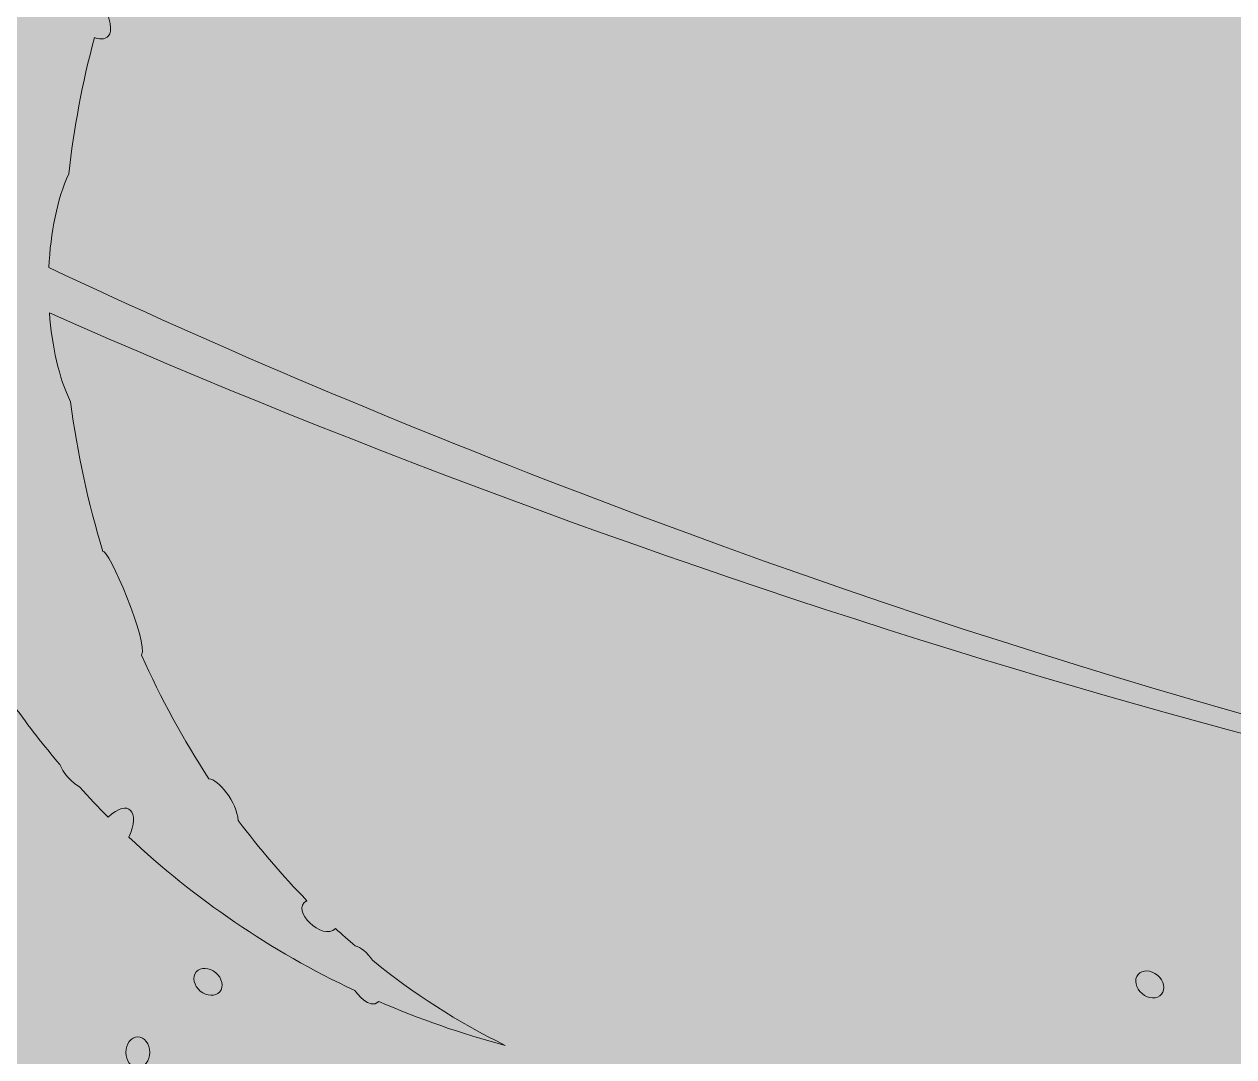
# Model space of a CAD drawing. Header units: millimetres. Extents: x 2.1 to 56, y 0.5 to 70.6.
# Drawn here: x 19.61 to 36.51, y 23.46 to 37.89 of the extents above; entities that cross this region are included whole.
import ezdxf

# ---------------------------------------------------------------- set-up
doc = ezdxf.new("R2010")
doc.units = ezdxf.units.MM

msp = doc.modelspace()

# ---------------------------------------------------------------- hatches: boundary and pattern name
at = {"true_color": 0x000000, "transparency": 33554687}
h = msp.add_hatch(color=18, dxfattribs=at)
edge = h.paths.add_edge_path(flags=0)
edge.add_spline(control_points=[(2.18, 58.849), (2.121, 62.163), (15.096, 70.58), (29.023, 70.516), (41.935, 70.457), (56.015, 62.173), (56, 58.849), (55.929, 43.515), (56.034, 43.399), (55.624, 27.611), (55.341, 16.727), (31.99, 0.499), (29.023, 0.889), (25.602, 1.338), (2.776, 14.306), (2.557, 29.116), (2.372, 41.574), (2.358, 48.941), (2.18, 58.849)], knot_values=[0, 0, 0, 0, 1, 1, 1, 2, 2, 2, 3, 3, 3, 4, 4, 4, 5, 5, 5, 6, 6, 6, 6], degree=3, periodic=1)
at = {"true_color": 0x0d0000, "transparency": 33554687}
h = msp.add_hatch(color=18, dxfattribs=at)
edge = h.paths.add_edge_path(flags=0)
edge.add_spline(control_points=[(17.389, 34.55), (14.831, 35.782), (12.519, 37.057), (10.631, 38.316), (5.843, 41.509), (5.877, 43.423), (5.959, 44.117), (6.046, 44.853), (6.499, 45.302), (6.985, 45.569), (7.396, 45.796), (7.824, 45.88), (7.967, 45.915), (8.05, 45.936), (8.567, 45.939), (9.101, 45.902), (9.425, 45.879), (9.755, 45.841), (9.998, 45.8), (9.998, 45.8), (9.949, 45.905), (9.949, 45.905), (9.892, 46.025), (9.886, 46.162), (9.931, 46.287), (9.931, 46.287), (10.09, 46.73), (10.09, 46.73), (10.135, 46.855), (10.228, 46.957), (10.348, 47.013), (10.348, 47.013), (10.426, 47.05), (10.426, 47.05), (10.417, 47.066), (10.409, 47.082), (10.401, 47.098), (10.401, 47.098), (9.442, 49.135), (9.442, 49.135), (9.324, 49.385), (9.431, 49.683), (9.681, 49.8), (9.681, 49.8), (11.037, 50.439), (11.037, 50.439), (11.287, 50.556), (11.585, 50.449), (11.702, 50.199), (11.702, 50.199), (12.661, 48.162), (12.661, 48.162), (12.669, 48.146), (12.676, 48.129), (12.682, 48.112), (12.682, 48.112), (12.76, 48.149), (12.76, 48.149), (12.88, 48.206), (13.018, 48.212), (13.142, 48.167), (13.142, 48.167), (13.586, 48.008), (13.586, 48.008), (13.711, 47.963), (13.813, 47.87), (13.869, 47.75), (13.869, 47.75), (15.005, 45.338), (15.005, 45.338), (15.061, 45.218), (15.068, 45.08), (15.023, 44.956), (15.023, 44.956), (14.863, 44.512), (14.863, 44.512), (14.818, 44.387), (14.726, 44.286), (14.606, 44.229), (14.606, 44.229), (14.529, 44.193), (14.529, 44.193), (14.533, 44.186), (14.537, 44.178), (14.541, 44.17), (14.541, 44.17), (15.5, 42.134), (15.5, 42.134), (15.617, 41.884), (15.51, 41.586), (15.26, 41.468), (15.26, 41.468), (13.905, 40.83), (13.905, 40.83), (13.655, 40.712), (13.357, 40.82), (13.239, 41.069), (13.239, 41.069), (12.28, 43.106), (12.28, 43.106), (12.277, 43.114), (12.273, 43.122), (12.27, 43.129), (12.27, 43.129), (12.194, 43.093), (12.194, 43.093), (12.074, 43.037), (11.936, 43.03), (11.811, 43.075), (11.811, 43.075), (11.368, 43.235), (11.368, 43.235), (11.243, 43.28), (11.141, 43.372), (11.085, 43.492), (11.085, 43.492), (10.439, 44.864), (10.439, 44.864), (10.369, 44.81), (10.285, 44.775), (10.193, 44.764), (9.667, 44.703), (9.114, 44.675), (8.648, 44.538), (8.312, 44.44), (8.024, 44.286), (7.894, 43.944), (7.796, 43.687), (7.896, 43.387), (8.095, 43.038), (8.364, 42.565), (8.828, 42.041), (9.456, 41.471), (11.115, 39.966), (13.877, 38.192), (17.378, 36.375), (17.812, 42.616), (23.01, 47.551), (29.349, 47.551), (35.673, 47.551), (40.86, 42.641), (41.317, 36.423), (41.611, 36.276), (41.907, 36.126), (42.204, 35.973), (42.481, 35.831), (46.493, 33.845), (49.395, 31.648), (50.697, 30.663), (51.773, 29.626), (52.248, 28.693), (52.609, 27.986), (52.644, 27.303), (52.295, 26.743), (51.982, 26.241), (51.31, 25.8), (50.1, 25.601), (49.205, 25.453), (47.984, 25.425), (46.367, 25.57), (43.985, 25.784), (41.079, 26.333), (37.927, 27.129), (35.748, 24.898), (32.709, 23.512), (29.349, 23.512), (23.056, 23.512), (17.888, 28.375), (17.389, 34.55)], knot_values=[0, 0, 0, 0, 1, 1, 1, 2, 2, 2, 3, 3, 3, 4, 4, 4, 5, 5, 5, 6, 6, 6, 7, 7, 7, 8, 8, 8, 9, 9, 9, 10, 10, 10, 11, 11, 11, 12, 12, 12, 13, 13, 13, 14, 14, 14, 15, 15, 15, 16, 16, 16, 17, 17, 17, 18, 18, 18, 19, 19, 19, 20, 20, 20, 21, 21, 21, 22, 22, 22, 23, 23, 23, 24, 24, 24, 25, 25, 25, 26, 26, 26, 27, 27, 27, 28, 28, 28, 29, 29, 29, 30, 30, 30, 31, 31, 31, 32, 32, 32, 33, 33, 33, 34, 34, 34, 35, 35, 35, 36, 36, 36, 37, 37, 37, 38, 38, 38, 39, 39, 39, 40, 40, 40, 41, 41, 41, 42, 42, 42, 43, 43, 43, 44, 44, 44, 45, 45, 45, 46, 46, 46, 47, 47, 47, 48, 48, 48, 49, 49, 49, 50, 50, 50, 51, 51, 51, 52, 52, 52, 53, 53, 53, 54, 54, 54, 55, 55, 55, 56, 56, 56, 56], degree=3, periodic=1)
edge = h.paths.add_edge_path(flags=0)
edge.add_spline(control_points=[(41.347, 35.285), (41.293, 32.609), (40.364, 30.146), (38.835, 28.172), (42.856, 27.132), (46.266, 26.584), (48.594, 26.61), (49.441, 26.619), (50.136, 26.703), (50.651, 26.878), (51.032, 27.007), (51.306, 27.166), (51.403, 27.423), (51.494, 27.663), (51.411, 27.942), (51.239, 28.264), (51.003, 28.704), (50.592, 29.19), (50.033, 29.718), (48.317, 31.34), (45.263, 33.294), (41.347, 35.285)], knot_values=[0, 0, 0, 0, 1, 1, 1, 2, 2, 2, 3, 3, 3, 4, 4, 4, 5, 5, 5, 6, 6, 6, 7, 7, 7, 7], degree=3, periodic=1)
at = {"true_color": 0xffffff, "transparency": 33554687}
h = msp.add_hatch(color=7, dxfattribs=at)
edge = h.paths.add_edge_path(flags=0)
edge.add_spline(control_points=[(20.26, 32.609), (20.354, 31.894), (20.506, 31.195), (20.712, 30.521), (20.779, 30.583), (21.359, 29.234), (21.252, 29.073), (21.522, 28.467), (21.837, 27.889), (22.194, 27.345), (22.32, 27.341), (22.584, 27.017), (22.602, 26.763), (22.899, 26.366), (23.22, 25.991), (23.562, 25.641), (23.313, 25.515), (23.786, 25.065), (23.961, 25.253), (24.052, 25.17), (24.143, 25.088), (24.236, 25.009), (24.313, 24.992), (24.402, 24.918), (24.477, 24.808), (25.051, 24.344), (25.672, 23.944), (26.333, 23.619), (25.72, 23.782), (25.13, 23.988), (24.566, 24.233), (24.435, 24.106), (24.249, 24.36), (24.231, 24.385), (23.052, 24.939), (21.992, 25.668), (21.074, 26.528), (21.24, 26.891), (21.069, 27.072), (20.786, 26.808), (20.648, 26.946), (20.515, 27.086), (20.385, 27.23), (20.194, 27.344), (20.124, 27.51), (20.111, 27.542), (19.887, 27.806), (19.674, 28.08), (19.474, 28.361), (19.197, 28.464), (19.135, 28.825), (19.126, 28.877), (18.604, 29.696), (18.18, 30.576), (17.865, 31.497), (17.796, 31.699), (17.847, 31.519), (17.705, 32), (17.321, 33.312), (17.155, 34.698), (17.24, 36.105), (17.161, 36.23), (17.212, 36.353), (17.262, 36.411), (17.472, 38.857), (18.436, 40.69), (18.614, 41.029), (18.53, 41.325), (18.726, 41.81), (19.171, 41.98), (20.679, 44.303), (22.932, 46.026), (25.513, 46.91), (25.571, 46.988), (25.95, 47.503), (26.602, 47.227), (27.077, 47.343), (27.561, 47.431), (28.051, 47.489), (28.438, 47.105), (28.717, 47.353), (28.599, 47.542), (29.942, 47.642), (31.324, 47.523), (32.697, 47.159), (31.704, 47.221), (30.706, 47.129), (29.73, 46.898), (28.996, 46.725), (28.275, 46.473), (27.578, 46.15), (27.345, 45.714), (27.048, 45.532), (26.585, 45.631), (26.494, 45.578), (26.403, 45.523), (26.312, 45.468), (26.094, 45.112), (25.724, 45.049), (25.665, 45.039), (25.598, 44.991), (25.53, 44.942), (25.463, 44.893), (25.604, 44.538), (25.12, 44.15), (24.799, 44.368), (24.214, 43.873), (23.667, 43.32), (23.169, 42.716), (23.136, 42.811), (23.051, 42.716), (22.986, 42.632), (22.908, 42.531), (22.967, 42.137), (22.697, 42.109), (22.502, 41.841), (22.315, 41.565), (22.139, 41.281), (22.409, 40.999), (22.244, 40.331), (21.561, 40.249), (21.228, 39.588), (20.947, 38.889), (20.724, 38.158), (20.99, 37.573), (20.624, 37.684), (20.593, 37.698), (20.424, 37.063), (20.306, 36.427), (20.234, 35.795), (19.849, 34.952), (19.853, 33.449), (20.26, 32.609)], knot_values=[0, 0, 0, 0, 1, 1, 1, 2, 2, 2, 3, 3, 3, 4, 4, 4, 5, 5, 5, 6, 6, 6, 7, 7, 7, 8, 8, 8, 9, 9, 9, 10, 10, 10, 11, 11, 11, 12, 12, 12, 13, 13, 13, 14, 14, 14, 15, 15, 15, 16, 16, 16, 17, 17, 17, 18, 18, 18, 19, 19, 19, 20, 20, 20, 21, 21, 21, 22, 22, 22, 23, 23, 23, 24, 24, 24, 25, 25, 25, 26, 26, 26, 27, 27, 27, 28, 28, 28, 29, 29, 29, 30, 30, 30, 31, 31, 31, 32, 32, 32, 33, 33, 33, 34, 34, 34, 35, 35, 35, 36, 36, 36, 37, 37, 37, 38, 38, 38, 39, 39, 39, 40, 40, 40, 41, 41, 41, 42, 42, 42, 43, 43, 43, 44, 44, 44, 44], degree=3, periodic=1)
h = msp.add_hatch(color=7, dxfattribs=at)
edge = h.paths.add_edge_path(flags=0)
edge.add_spline(control_points=[(32.941, 39.557), (35.075, 38.707), (38.303, 37.348), (41.716, 35.594), (42.107, 35.392), (50.045, 31.47), (51.544, 28.531), (52.315, 27.018), (51.361, 25.666), (46.152, 26.133), (36.787, 26.972), (19.274, 33.045), (10.65, 38.797), (6.186, 41.773), (6.12, 43.476), (6.196, 44.123), (6.325, 45.217), (7.577, 45.433), (7.828, 45.495), (7.971, 45.53), (9.614, 45.443), (9.876, 45.326), (8.768, 45.198), (7.547, 45.186), (7.168, 44.186), (6.22, 41.69), (15.407, 35.882), (27.672, 31.225), (39.937, 26.568), (50.663, 24.813), (51.611, 27.31), (52.512, 29.68), (44.274, 35.036), (32.941, 39.557)], knot_values=[0, 0, 0, 0, 1, 1, 1, 2, 2, 2, 3, 3, 3, 4, 4, 4, 5, 5, 5, 6, 6, 6, 7, 7, 7, 8, 8, 8, 9, 9, 9, 10, 10, 10, 11, 11, 11, 11], degree=3, periodic=1)
h = msp.add_hatch(color=7, dxfattribs=at)
edge = h.paths.add_edge_path(flags=0)
edge.add_spline(control_points=[(30.218, 36.894), (30.278, 36.965), (30.4, 36.96), (30.49, 36.884), (30.581, 36.808), (30.606, 36.689), (30.547, 36.618), (30.487, 36.547), (30.365, 36.552), (30.275, 36.628), (30.184, 36.704), (30.159, 36.824), (30.218, 36.894)], knot_values=[0, 0, 0, 0, 1, 1, 1, 2, 2, 2, 3, 3, 3, 4, 4, 4, 4], degree=3, periodic=1)
for points in [[(26.757, 36.267), (26.573, 36.312), (26.779, 36.317), (26.776, 36.319), (26.65, 36.686), (26.905, 36.394), (26.905, 36.39), (27.013, 36.566), (26.96, 36.384), (26.963, 36.388), (27.447, 36.606), (27.017, 36.295), (27.012, 36.294), (27.196, 36.249), (26.989, 36.243), (26.993, 36.242), (27.119, 35.875), (26.864, 36.167), (26.864, 36.171), (26.756, 35.995), (26.809, 36.176), (26.806, 36.173), (26.322, 35.955), (26.752, 36.266)], [(33.318, 28.358), (33.114, 28.932), (33.5, 28.369), (33.497, 28.382), (34.288, 29.265), (33.936, 28.133), (33.924, 28.129), (34.605, 28.088), (34.008, 27.968), (34.023, 27.966), (35.491, 26.945), (33.861, 27.679), (33.851, 27.692), (34.055, 27.118), (33.67, 27.68), (33.673, 27.668), (32.882, 26.784), (33.233, 27.917), (33.245, 27.921), (32.565, 27.962), (33.162, 28.082), (33.146, 28.084), (31.679, 29.105), (33.308, 28.371)]]:
    msp.add_hatch(color=7, dxfattribs=at).paths.add_polyline_path(points, flags=0)
h = msp.add_hatch(color=7, dxfattribs=at)
edge = h.paths.add_edge_path(flags=0)
edge.add_spline(control_points=[(19.911, 36.576), (19.966, 36.642), (20.062, 36.651), (20.125, 36.598), (20.189, 36.545), (20.196, 36.448), (20.141, 36.383), (20.086, 36.318), (19.99, 36.308), (19.926, 36.362), (19.863, 36.415), (19.856, 36.511), (19.911, 36.576)], knot_values=[0, 0, 0, 0, 1, 1, 1, 2, 2, 2, 3, 3, 3, 4, 4, 4, 4], degree=3, periodic=1)
h = msp.add_hatch(color=7, dxfattribs=at)
edge = h.paths.add_edge_path(flags=0)
edge.add_spline(control_points=[(21.731, 36.352), (21.786, 36.417), (21.882, 36.427), (21.945, 36.374), (22.008, 36.32), (22.015, 36.224), (21.96, 36.159), (21.906, 36.094), (21.81, 36.084), (21.746, 36.137), (21.683, 36.191), (21.676, 36.287), (21.731, 36.352)], knot_values=[0, 0, 0, 0, 1, 1, 1, 2, 2, 2, 3, 3, 3, 4, 4, 4, 4], degree=3, periodic=1)
h = msp.add_hatch(color=7, dxfattribs=at)
edge = h.paths.add_edge_path(flags=0)
edge.add_spline(control_points=[(33.928, 36.305), (33.988, 36.376), (34.109, 36.371), (34.2, 36.295), (34.291, 36.219), (34.316, 36.1), (34.256, 36.029), (34.197, 35.958), (34.075, 35.963), (33.985, 36.039), (33.894, 36.115), (33.869, 36.235), (33.928, 36.305)], knot_values=[0, 0, 0, 0, 1, 1, 1, 2, 2, 2, 3, 3, 3, 4, 4, 4, 4], degree=3, periodic=1)
h = msp.add_hatch(color=7, dxfattribs=at)
edge = h.paths.add_edge_path(flags=0)
edge.add_spline(control_points=[(21.41, 36.037), (21.503, 36.037), (21.578, 35.94), (21.578, 35.822), (21.578, 35.704), (21.503, 35.608), (21.41, 35.608), (21.318, 35.608), (21.243, 35.704), (21.243, 35.822), (21.243, 35.94), (21.318, 36.037), (21.41, 36.037)], knot_values=[0, 0, 0, 0, 1, 1, 1, 2, 2, 2, 3, 3, 3, 4, 4, 4, 4], degree=3, periodic=1)
h = msp.add_hatch(color=7, dxfattribs=at)
edge = h.paths.add_edge_path(flags=0)
edge.add_spline(control_points=[(26.941, 35.5), (27.033, 35.5), (27.108, 35.404), (27.108, 35.286), (27.108, 35.167), (27.033, 35.071), (26.941, 35.071), (26.848, 35.071), (26.773, 35.167), (26.773, 35.286), (26.773, 35.404), (26.848, 35.5), (26.941, 35.5)], knot_values=[0, 0, 0, 0, 1, 1, 1, 2, 2, 2, 3, 3, 3, 4, 4, 4, 4], degree=3, periodic=1)
h = msp.add_hatch(color=7, dxfattribs=at)
edge = h.paths.add_edge_path(flags=0)
edge.add_spline(control_points=[(22.298, 35.259), (22.353, 35.324), (22.449, 35.334), (22.512, 35.28), (22.576, 35.227), (22.583, 35.131), (22.528, 35.065), (22.473, 35), (22.377, 34.991), (22.314, 35.044), (22.25, 35.097), (22.243, 35.193), (22.298, 35.259)], knot_values=[0, 0, 0, 0, 1, 1, 1, 2, 2, 2, 3, 3, 3, 4, 4, 4, 4], degree=3, periodic=1)
h = msp.add_hatch(color=7, dxfattribs=at)
edge = h.paths.add_edge_path(flags=0)
edge.add_spline(control_points=[(23.64, 35.209), (23.778, 35.209), (23.891, 35.047), (23.891, 34.846), (23.891, 34.646), (23.778, 34.483), (23.64, 34.483), (23.501, 34.483), (23.389, 34.646), (23.389, 34.846), (23.389, 35.047), (23.501, 35.209), (23.64, 35.209)], knot_values=[0, 0, 0, 0, 1, 1, 1, 2, 2, 2, 3, 3, 3, 4, 4, 4, 4], degree=3, periodic=1)
h = msp.add_hatch(color=7, dxfattribs=at)
edge = h.paths.add_edge_path(flags=0)
edge.add_spline(control_points=[(25.171, 35.179), (25.226, 35.244), (25.322, 35.254), (25.386, 35.2), (25.449, 35.147), (25.456, 35.051), (25.401, 34.986), (25.346, 34.92), (25.25, 34.911), (25.187, 34.964), (25.123, 35.017), (25.117, 35.114), (25.171, 35.179)], knot_values=[0, 0, 0, 0, 1, 1, 1, 2, 2, 2, 3, 3, 3, 4, 4, 4, 4], degree=3, periodic=1)
h = msp.add_hatch(color=7, dxfattribs=at)
edge = h.paths.add_edge_path(flags=0)
edge.add_spline(control_points=[(22.951, 35.032), (23.011, 35.103), (23.133, 35.099), (23.223, 35.022), (23.314, 34.946), (23.339, 34.827), (23.28, 34.756), (23.22, 34.686), (23.098, 34.69), (23.008, 34.766), (22.917, 34.843), (22.892, 34.962), (22.951, 35.032)], knot_values=[0, 0, 0, 0, 1, 1, 1, 2, 2, 2, 3, 3, 3, 4, 4, 4, 4], degree=3, periodic=1)
h = msp.add_hatch(color=7, dxfattribs=at)
edge = h.paths.add_edge_path(flags=0)
edge.add_spline(control_points=[(32.471, 34.964), (32.564, 34.964), (32.639, 34.868), (32.639, 34.749), (32.639, 34.631), (32.564, 34.535), (32.471, 34.535), (32.379, 34.535), (32.304, 34.631), (32.304, 34.749), (32.304, 34.868), (32.379, 34.964), (32.471, 34.964)], knot_values=[0, 0, 0, 0, 1, 1, 1, 2, 2, 2, 3, 3, 3, 4, 4, 4, 4], degree=3, periodic=1)
h = msp.add_hatch(color=7, dxfattribs=at)
edge = h.paths.add_edge_path(flags=0)
edge.add_spline(control_points=[(20.091, 34.573), (20.183, 34.573), (20.258, 34.477), (20.258, 34.358), (20.258, 34.24), (20.183, 34.144), (20.091, 34.144), (19.999, 34.144), (19.924, 34.24), (19.924, 34.358), (19.924, 34.477), (19.999, 34.573), (20.091, 34.573)], knot_values=[0, 0, 0, 0, 1, 1, 1, 2, 2, 2, 3, 3, 3, 4, 4, 4, 4], degree=3, periodic=1)
h = msp.add_hatch(color=7, dxfattribs=at)
edge = h.paths.add_edge_path(flags=0)
edge.add_spline(control_points=[(31.935, 34.302), (32.074, 34.302), (32.186, 34.139), (32.186, 33.939), (32.186, 33.739), (32.074, 33.576), (31.935, 33.576), (31.797, 33.576), (31.685, 33.739), (31.685, 33.939), (31.685, 34.139), (31.797, 34.302), (31.935, 34.302)], knot_values=[0, 0, 0, 0, 1, 1, 1, 2, 2, 2, 3, 3, 3, 4, 4, 4, 4], degree=3, periodic=1)
h = msp.add_hatch(color=7, dxfattribs=at)
edge = h.paths.add_edge_path(flags=0)
edge.add_spline(control_points=[(25.622, 34.037), (25.714, 34.037), (25.789, 33.94), (25.789, 33.822), (25.789, 33.704), (25.714, 33.608), (25.622, 33.608), (25.529, 33.608), (25.454, 33.704), (25.454, 33.822), (25.454, 33.94), (25.529, 34.037), (25.622, 34.037)], knot_values=[0, 0, 0, 0, 1, 1, 1, 2, 2, 2, 3, 3, 3, 4, 4, 4, 4], degree=3, periodic=1)
h = msp.add_hatch(color=7, dxfattribs=at)
edge = h.paths.add_edge_path(flags=0)
edge.add_spline(control_points=[(31.152, 33.5), (31.244, 33.5), (31.319, 33.404), (31.319, 33.286), (31.319, 33.167), (31.244, 33.071), (31.152, 33.071), (31.06, 33.071), (30.985, 33.167), (30.985, 33.286), (30.985, 33.404), (31.06, 33.5), (31.152, 33.5)], knot_values=[0, 0, 0, 0, 1, 1, 1, 2, 2, 2, 3, 3, 3, 4, 4, 4, 4], degree=3, periodic=1)
h = msp.add_hatch(color=7, dxfattribs=at)
edge = h.paths.add_edge_path(flags=0)
edge.add_spline(control_points=[(26.248, 33.008), (26.307, 33.078), (26.429, 33.074), (26.519, 32.997), (26.61, 32.921), (26.635, 32.802), (26.576, 32.731), (26.516, 32.661), (26.395, 32.665), (26.304, 32.741), (26.213, 32.818), (26.188, 32.937), (26.248, 33.008)], knot_values=[0, 0, 0, 0, 1, 1, 1, 2, 2, 2, 3, 3, 3, 4, 4, 4, 4], degree=3, periodic=1)
h = msp.add_hatch(color=7, dxfattribs=at)
edge = h.paths.add_edge_path(flags=0)
edge.add_spline(control_points=[(21.661, 32.733), (21.799, 32.733), (21.912, 32.571), (21.912, 32.371), (21.912, 32.17), (21.799, 32.008), (21.661, 32.008), (21.522, 32.008), (21.41, 32.17), (21.41, 32.371), (21.41, 32.571), (21.522, 32.733), (21.661, 32.733)], knot_values=[0, 0, 0, 0, 1, 1, 1, 2, 2, 2, 3, 3, 3, 4, 4, 4, 4], degree=3, periodic=1)
h = msp.add_hatch(color=7, dxfattribs=at)
edge = h.paths.add_edge_path(flags=0)
edge.add_spline(control_points=[(26.209, 30.21), (26.209, 30.21), (26.22, 30.257), (26.22, 30.257), (26.22, 30.257), (26.23, 30.269), (26.23, 30.269), (26.23, 30.269), (25.704, 29.962), (25.704, 29.962), (25.704, 29.962), (26.186, 30.445), (26.186, 30.445), (26.186, 30.445), (26.174, 30.44), (26.174, 30.44), (26.174, 30.44), (25.159, 31.053), (25.159, 31.053), (25.159, 31.053), (26.337, 30.918), (26.337, 30.918), (26.337, 30.918), (26.343, 30.907), (26.343, 30.907), (26.343, 30.907), (26.257, 31.583), (26.257, 31.583), (26.257, 31.583), (26.486, 31.019), (26.486, 31.019), (26.486, 31.019), (26.485, 31.034), (26.485, 31.034), (26.485, 31.034), (27.216, 32.666), (27.216, 32.666), (27.216, 32.666), (26.797, 30.928), (26.797, 30.928), (26.797, 30.928), (26.787, 30.916), (26.787, 30.916), (26.787, 30.916), (27.313, 31.223), (27.313, 31.223), (27.313, 31.223), (26.831, 30.74), (26.831, 30.74), (26.831, 30.74), (26.843, 30.746), (26.843, 30.746), (26.843, 30.746), (27.858, 30.132), (27.858, 30.132), (27.858, 30.132), (26.68, 30.267), (26.68, 30.267), (26.68, 30.267), (26.674, 30.279), (26.674, 30.279), (26.674, 30.279), (26.76, 29.602), (26.76, 29.602), (26.76, 29.602), (26.531, 30.166), (26.531, 30.166), (26.531, 30.166), (26.532, 30.151), (26.532, 30.151), (26.532, 30.151), (25.801, 28.519), (25.801, 28.519), (25.801, 28.519), (26.112, 29.809), (26.112, 29.809), (26.061, 29.846), (26.027, 29.916), (26.027, 29.996), (26.027, 30.115), (26.102, 30.211), (26.194, 30.211), (26.199, 30.211), (26.204, 30.21), (26.209, 30.21)], knot_values=[0, 0, 0, 0, 1, 1, 1, 2, 2, 2, 3, 3, 3, 4, 4, 4, 5, 5, 5, 6, 6, 6, 7, 7, 7, 8, 8, 8, 9, 9, 9, 10, 10, 10, 11, 11, 11, 12, 12, 12, 13, 13, 13, 14, 14, 14, 15, 15, 15, 16, 16, 16, 17, 17, 17, 18, 18, 18, 19, 19, 19, 20, 20, 20, 21, 21, 21, 22, 22, 22, 23, 23, 23, 24, 24, 24, 25, 25, 25, 26, 26, 26, 27, 27, 27, 28, 28, 28, 28], degree=3, periodic=1)
h = msp.add_hatch(color=7, dxfattribs=at)
edge = h.paths.add_edge_path(flags=0)
edge.add_spline(control_points=[(29.957, 32.418), (30.017, 32.489), (30.139, 32.485), (30.229, 32.408), (30.32, 32.332), (30.345, 32.213), (30.286, 32.142), (30.226, 32.072), (30.104, 32.076), (30.014, 32.152), (29.923, 32.229), (29.898, 32.348), (29.957, 32.418)], knot_values=[0, 0, 0, 0, 1, 1, 1, 2, 2, 2, 3, 3, 3, 4, 4, 4, 4], degree=3, periodic=1)
h = msp.add_hatch(color=7, dxfattribs=at)
edge = h.paths.add_edge_path(flags=0)
edge.add_spline(control_points=[(21.983, 32.211), (22.075, 32.211), (22.15, 32.115), (22.15, 31.996), (22.15, 31.878), (22.075, 31.782), (21.983, 31.782), (21.89, 31.782), (21.815, 31.878), (21.815, 31.996), (21.815, 32.115), (21.89, 32.211), (21.983, 32.211)], knot_values=[0, 0, 0, 0, 1, 1, 1, 2, 2, 2, 3, 3, 3, 4, 4, 4, 4], degree=3, periodic=1)
h = msp.add_hatch(color=7, dxfattribs=at)
edge = h.paths.add_edge_path(flags=0)
edge.add_spline(control_points=[(29.957, 31.826), (30.095, 31.826), (30.208, 31.664), (30.208, 31.463), (30.208, 31.263), (30.095, 31.101), (29.957, 31.101), (29.818, 31.101), (29.706, 31.263), (29.706, 31.463), (29.706, 31.664), (29.818, 31.826), (29.957, 31.826)], knot_values=[0, 0, 0, 0, 1, 1, 1, 2, 2, 2, 3, 3, 3, 4, 4, 4, 4], degree=3, periodic=1)
h = msp.add_hatch(color=7, dxfattribs=at)
edge = h.paths.add_edge_path(flags=0)
edge.add_spline(control_points=[(27.513, 31.674), (27.606, 31.674), (27.68, 31.578), (27.68, 31.46), (27.68, 31.341), (27.606, 31.245), (27.513, 31.245), (27.421, 31.245), (27.346, 31.341), (27.346, 31.46), (27.346, 31.578), (27.421, 31.674), (27.513, 31.674)], knot_values=[0, 0, 0, 0, 1, 1, 1, 2, 2, 2, 3, 3, 3, 4, 4, 4, 4], degree=3, periodic=1)
h = msp.add_hatch(color=7, dxfattribs=at)
edge = h.paths.add_edge_path(flags=0)
edge.add_spline(control_points=[(21.598, 31.513), (21.653, 31.578), (21.748, 31.588), (21.812, 31.535), (21.875, 31.482), (21.882, 31.385), (21.827, 31.32), (21.772, 31.255), (21.676, 31.245), (21.613, 31.298), (21.55, 31.352), (21.543, 31.448), (21.598, 31.513)], knot_values=[0, 0, 0, 0, 1, 1, 1, 2, 2, 2, 3, 3, 3, 4, 4, 4, 4], degree=3, periodic=1)
h = msp.add_hatch(color=7, dxfattribs=at)
edge = h.paths.add_edge_path(flags=0)
edge.add_spline(control_points=[(33.044, 31.138), (33.136, 31.138), (33.211, 31.042), (33.211, 30.924), (33.211, 30.805), (33.136, 30.709), (33.044, 30.709), (32.951, 30.709), (32.876, 30.805), (32.876, 30.924), (32.876, 31.042), (32.951, 31.138), (33.044, 31.138)], knot_values=[0, 0, 0, 0, 1, 1, 1, 2, 2, 2, 3, 3, 3, 4, 4, 4, 4], degree=3, periodic=1)
h = msp.add_hatch(color=7, dxfattribs=at)
edge = h.paths.add_edge_path(flags=0)
edge.add_spline(control_points=[(20.664, 30.747), (20.756, 30.747), (20.831, 30.651), (20.831, 30.533), (20.831, 30.414), (20.756, 30.318), (20.664, 30.318), (20.571, 30.318), (20.496, 30.414), (20.496, 30.533), (20.496, 30.651), (20.571, 30.747), (20.664, 30.747)], knot_values=[0, 0, 0, 0, 1, 1, 1, 2, 2, 2, 3, 3, 3, 4, 4, 4, 4], degree=3, periodic=1)
h = msp.add_hatch(color=7, dxfattribs=at)
edge = h.paths.add_edge_path(flags=0)
edge.add_spline(control_points=[(35.847, 30.521), (35.907, 30.592), (36.029, 30.587), (36.119, 30.511), (36.21, 30.435), (36.235, 30.315), (36.176, 30.245), (36.116, 30.174), (35.994, 30.179), (35.904, 30.255), (35.813, 30.331), (35.788, 30.45), (35.847, 30.521)], knot_values=[0, 0, 0, 0, 1, 1, 1, 2, 2, 2, 3, 3, 3, 4, 4, 4, 4], degree=3, periodic=1)
h = msp.add_hatch(color=7, dxfattribs=at)
edge = h.paths.add_edge_path(flags=0)
edge.add_spline(control_points=[(31.725, 29.674), (31.817, 29.674), (31.892, 29.578), (31.892, 29.46), (31.892, 29.341), (31.817, 29.245), (31.725, 29.245), (31.632, 29.245), (31.557, 29.341), (31.557, 29.46), (31.557, 29.578), (31.632, 29.674), (31.725, 29.674)], knot_values=[0, 0, 0, 0, 1, 1, 1, 2, 2, 2, 3, 3, 3, 4, 4, 4, 4], degree=3, periodic=1)
h = msp.add_hatch(color=7, dxfattribs=at)
edge = h.paths.add_edge_path(flags=0)
edge.add_spline(control_points=[(22.277, 29.121), (22.336, 29.191), (22.458, 29.187), (22.549, 29.111), (22.639, 29.034), (22.665, 28.915), (22.605, 28.845), (22.546, 28.774), (22.424, 28.778), (22.333, 28.855), (22.243, 28.931), (22.217, 29.05), (22.277, 29.121)], knot_values=[0, 0, 0, 0, 1, 1, 1, 2, 2, 2, 3, 3, 3, 4, 4, 4, 4], degree=3, periodic=1)
h = msp.add_hatch(color=7, dxfattribs=at)
edge = h.paths.add_edge_path(flags=0)
edge.add_spline(control_points=[(23.92, 28.993), (24.012, 28.993), (24.087, 28.897), (24.087, 28.778), (24.087, 28.66), (24.012, 28.564), (23.92, 28.564), (23.828, 28.564), (23.753, 28.66), (23.753, 28.778), (23.753, 28.897), (23.828, 28.993), (23.92, 28.993)], knot_values=[0, 0, 0, 0, 1, 1, 1, 2, 2, 2, 3, 3, 3, 4, 4, 4, 4], degree=3, periodic=1)
h = msp.add_hatch(color=7, dxfattribs=at)
edge = h.paths.add_edge_path(flags=0)
edge.add_spline(control_points=[(24.498, 28.738), (24.637, 28.738), (24.749, 28.576), (24.749, 28.375), (24.749, 28.175), (24.637, 28.012), (24.498, 28.012), (24.36, 28.012), (24.247, 28.175), (24.247, 28.375), (24.247, 28.576), (24.36, 28.738), (24.498, 28.738)], knot_values=[0, 0, 0, 0, 1, 1, 1, 2, 2, 2, 3, 3, 3, 4, 4, 4, 4], degree=3, periodic=1)
h = msp.add_hatch(color=7, dxfattribs=at)
edge = h.paths.add_edge_path(flags=0)
edge.add_spline(control_points=[(25.987, 28.532), (26.046, 28.602), (26.168, 28.598), (26.258, 28.522), (26.349, 28.445), (26.374, 28.326), (26.315, 28.255), (26.255, 28.185), (26.134, 28.189), (26.043, 28.266), (25.952, 28.342), (25.927, 28.461), (25.987, 28.532)], knot_values=[0, 0, 0, 0, 1, 1, 1, 2, 2, 2, 3, 3, 3, 4, 4, 4, 4], degree=3, periodic=1)
h = msp.add_hatch(color=7, dxfattribs=at)
edge = h.paths.add_edge_path(flags=0)
edge.add_spline(control_points=[(36.118, 28.569), (36.178, 28.64), (36.299, 28.635), (36.39, 28.559), (36.481, 28.483), (36.506, 28.364), (36.447, 28.293), (36.387, 28.222), (36.265, 28.227), (36.175, 28.303), (36.084, 28.379), (36.059, 28.499), (36.118, 28.569)], knot_values=[0, 0, 0, 0, 1, 1, 1, 2, 2, 2, 3, 3, 3, 4, 4, 4, 4], degree=3, periodic=1)
h = msp.add_hatch(color=7, dxfattribs=at)
edge = h.paths.add_edge_path(flags=0)
edge.add_spline(control_points=[(29.451, 28.456), (29.543, 28.456), (29.618, 28.36), (29.618, 28.242), (29.618, 28.123), (29.543, 28.027), (29.451, 28.027), (29.358, 28.027), (29.283, 28.123), (29.283, 28.242), (29.283, 28.36), (29.358, 28.456), (29.451, 28.456)], knot_values=[0, 0, 0, 0, 1, 1, 1, 2, 2, 2, 3, 3, 3, 4, 4, 4, 4], degree=3, periodic=1)
h = msp.add_hatch(color=7, dxfattribs=at)
edge = h.paths.add_edge_path(flags=0)
edge.add_spline(control_points=[(34.981, 27.92), (35.073, 27.92), (35.148, 27.824), (35.148, 27.705), (35.148, 27.587), (35.073, 27.491), (34.981, 27.491), (34.889, 27.491), (34.814, 27.587), (34.814, 27.705), (34.814, 27.824), (34.889, 27.92), (34.981, 27.92)], knot_values=[0, 0, 0, 0, 1, 1, 1, 2, 2, 2, 3, 3, 3, 4, 4, 4, 4], degree=3, periodic=1)
h = msp.add_hatch(color=7, dxfattribs=at)
edge = h.paths.add_edge_path(flags=0)
edge.add_spline(control_points=[(32.794, 27.831), (32.933, 27.831), (33.045, 27.668), (33.045, 27.468), (33.045, 27.268), (32.933, 27.105), (32.794, 27.105), (32.656, 27.105), (32.543, 27.268), (32.543, 27.468), (32.543, 27.668), (32.656, 27.831), (32.794, 27.831)], knot_values=[0, 0, 0, 0, 1, 1, 1, 2, 2, 2, 3, 3, 3, 4, 4, 4, 4], degree=3, periodic=1)
h = msp.add_hatch(color=7, dxfattribs=at)
edge = h.paths.add_edge_path(flags=0)
edge.add_spline(control_points=[(22.601, 27.529), (22.693, 27.529), (22.768, 27.433), (22.768, 27.315), (22.768, 27.196), (22.693, 27.1), (22.601, 27.1), (22.509, 27.1), (22.434, 27.196), (22.434, 27.315), (22.434, 27.433), (22.509, 27.529), (22.601, 27.529)], knot_values=[0, 0, 0, 0, 1, 1, 1, 2, 2, 2, 3, 3, 3, 4, 4, 4, 4], degree=3, periodic=1)
h = msp.add_hatch(color=7, dxfattribs=at)
edge = h.paths.add_edge_path(flags=0)
edge.add_spline(control_points=[(28.132, 26.993), (28.224, 26.993), (28.299, 26.897), (28.299, 26.778), (28.299, 26.66), (28.224, 26.564), (28.132, 26.564), (28.039, 26.564), (27.964, 26.66), (27.964, 26.778), (27.964, 26.897), (28.039, 26.993), (28.132, 26.993)], knot_values=[0, 0, 0, 0, 1, 1, 1, 2, 2, 2, 3, 3, 3, 4, 4, 4, 4], degree=3, periodic=1)
h = msp.add_hatch(color=7, dxfattribs=at)
edge = h.paths.add_edge_path(flags=0)
edge.add_spline(control_points=[(31.877, 26.634), (31.936, 26.705), (32.058, 26.7), (32.148, 26.624), (32.239, 26.548), (32.264, 26.429), (32.205, 26.358), (32.145, 26.287), (32.024, 26.292), (31.933, 26.368), (31.842, 26.444), (31.817, 26.563), (31.877, 26.634)], knot_values=[0, 0, 0, 0, 1, 1, 1, 2, 2, 2, 3, 3, 3, 4, 4, 4, 4], degree=3, periodic=1)
h = msp.add_hatch(color=7, dxfattribs=at)
edge = h.paths.add_edge_path(flags=0)
edge.add_spline(control_points=[(33.662, 26.456), (33.754, 26.456), (33.829, 26.36), (33.829, 26.242), (33.829, 26.123), (33.754, 26.027), (33.662, 26.027), (33.57, 26.027), (33.495, 26.123), (33.495, 26.242), (33.495, 26.36), (33.57, 26.456), (33.662, 26.456)], knot_values=[0, 0, 0, 0, 1, 1, 1, 2, 2, 2, 3, 3, 3, 4, 4, 4, 4], degree=3, periodic=1)
h = msp.add_hatch(color=7, dxfattribs=at)
edge = h.paths.add_edge_path(flags=0)
edge.add_spline(control_points=[(22.52, 26.263), (22.658, 26.263), (22.771, 26.1), (22.771, 25.9), (22.771, 25.699), (22.658, 25.537), (22.52, 25.537), (22.381, 25.537), (22.269, 25.699), (22.269, 25.9), (22.269, 26.1), (22.381, 26.263), (22.52, 26.263)], knot_values=[0, 0, 0, 0, 1, 1, 1, 2, 2, 2, 3, 3, 3, 4, 4, 4, 4], degree=3, periodic=1)
h = msp.add_hatch(color=7, dxfattribs=at)
edge = h.paths.add_edge_path(flags=0)
edge.add_spline(control_points=[(30.815, 25.355), (30.954, 25.355), (31.066, 25.193), (31.066, 24.993), (31.066, 24.792), (30.954, 24.63), (30.815, 24.63), (30.677, 24.63), (30.564, 24.792), (30.564, 24.993), (30.564, 25.193), (30.677, 25.355), (30.815, 25.355)], knot_values=[0, 0, 0, 0, 1, 1, 1, 2, 2, 2, 3, 3, 3, 4, 4, 4, 4], degree=3, periodic=1)
h = msp.add_hatch(color=7, dxfattribs=at)
edge = h.paths.add_edge_path(flags=0)
edge.add_spline(control_points=[(22.016, 24.645), (22.075, 24.716), (22.197, 24.711), (22.288, 24.635), (22.378, 24.559), (22.404, 24.439), (22.344, 24.369), (22.285, 24.298), (22.163, 24.303), (22.072, 24.379), (21.982, 24.455), (21.956, 24.574), (22.016, 24.645)], knot_values=[0, 0, 0, 0, 1, 1, 1, 2, 2, 2, 3, 3, 3, 4, 4, 4, 4], degree=3, periodic=1)
h = msp.add_hatch(color=7, dxfattribs=at)
edge = h.paths.add_edge_path(flags=0)
edge.add_spline(control_points=[(32.147, 24.682), (32.207, 24.753), (32.329, 24.749), (32.419, 24.672), (32.51, 24.596), (32.535, 24.477), (32.476, 24.406), (32.416, 24.336), (32.294, 24.34), (32.204, 24.416), (32.113, 24.493), (32.088, 24.612), (32.147, 24.682)], knot_values=[0, 0, 0, 0, 1, 1, 1, 2, 2, 2, 3, 3, 3, 4, 4, 4, 4], degree=3, periodic=1)
h = msp.add_hatch(color=7, dxfattribs=at)
edge = h.paths.add_edge_path(flags=0)
edge.add_spline(control_points=[(35.173, 24.609), (35.232, 24.68), (35.354, 24.675), (35.445, 24.599), (35.535, 24.523), (35.561, 24.404), (35.501, 24.333), (35.442, 24.262), (35.32, 24.267), (35.229, 24.343), (35.139, 24.419), (35.113, 24.539), (35.173, 24.609)], knot_values=[0, 0, 0, 0, 1, 1, 1, 2, 2, 2, 3, 3, 3, 4, 4, 4, 4], degree=3, periodic=1)
h = msp.add_hatch(color=7, dxfattribs=at)
edge = h.paths.add_edge_path(flags=0)
edge.add_spline(control_points=[(21.199, 23.737), (21.291, 23.737), (21.366, 23.64), (21.366, 23.522), (21.366, 23.404), (21.291, 23.308), (21.199, 23.308), (21.107, 23.308), (21.032, 23.404), (21.032, 23.522), (21.032, 23.64), (21.107, 23.737), (21.199, 23.737)], knot_values=[0, 0, 0, 0, 1, 1, 1, 2, 2, 2, 3, 3, 3, 4, 4, 4, 4], degree=3, periodic=1)

# ---------------------------------------------------------------- linework, layer by layer
at = {"color": 7, "linetype": 'Continuous', "lineweight": 158, "true_color": 0xffffff}
msp.add_open_spline([(2.18, 58.849), (2.358, 48.941), (2.372, 41.574), (2.557, 29.116), (2.776, 14.306), (25.602, 1.338), (29.023, 0.889), (31.99, 0.499), (55.341, 16.727), (55.624, 27.611), (56.034, 43.399), (55.929, 43.515), (56, 58.849), (56.015, 62.173), (41.935, 70.457), (29.023, 70.516), (15.096, 70.58), (2.121, 62.163), (2.18, 58.849)], degree=3, knots=[0, 0, 0, 0, 1, 1, 1, 2, 2, 2, 3, 3, 3, 4, 4, 4, 5, 5, 5, 6, 6, 6, 6], dxfattribs=at)
at = {"color": 18, "linetype": 'Continuous', "lineweight": 9, "true_color": 0x000000}
for points, knots in [([(54.172, 51.633), (54.147, 42.936), (54.164, 40.895), (53.847, 28.675), (53.783, 26.218), (52.481, 23.466), (50.482, 20.715), (47.528, 16.65), (43.056, 12.573), (38.944, 9.44), (35.741, 6.998), (32.755, 5.129), (30.875, 4.276), (30.005, 3.881), (29.348, 3.708), (28.991, 3.755), (28.501, 3.819), (27.594, 4.146), (26.407, 4.713), (23.715, 6), (19.533, 8.526), (15.533, 11.868), (9.787, 16.671), (4.436, 23.161), (4.333, 30.067), (4.163, 41.555), (4.151, 48.349), (3.986, 57.485), (3.979, 57.897), (4.154, 58.391), (4.515, 58.931), (5.009, 59.672), (5.855, 60.522), (6.993, 61.401), (11.337, 64.754), (19.966, 68.578), (29.029, 68.537), (37.429, 68.499), (46.36, 64.715), (50.958, 61.389), (52.161, 60.518), (53.071, 59.676), (53.607, 58.939), (54, 58.399), (54.196, 57.904), (54.194, 57.489), (54.184, 55.311), (54.177, 53.467), (54.173, 51.851), (54.201, 51.78), (54.2, 51.702), (54.172, 51.633)], [0, 0, 0, 0, 1, 1, 1, 2, 2, 2, 3, 3, 3, 4, 4, 4, 5, 5, 5, 6, 6, 6, 7, 7, 7, 8, 8, 8, 9, 9, 9, 10, 10, 10, 11, 11, 11, 12, 12, 12, 13, 13, 13, 14, 14, 14, 15, 15, 15, 16, 16, 16, 17, 17, 17, 17]), ([(53.375, 32.803), (53.585, 41.525), (53.575, 44.031), (53.597, 51.666), (52.67, 52.775), (44.08, 62.555), (29.09, 62.551), (13.964, 62.547), (5.441, 52.2), (4.658, 51.208), (4.715, 46.84), (4.751, 42.647), (4.809, 37.645), (4.812, 37.645), (4.815, 37.646), (4.819, 37.646), (4.911, 37.646), (4.986, 37.549), (4.986, 37.431), (4.986, 37.313), (4.911, 37.217), (4.819, 37.217), (4.819, 37.217), (4.814, 37.217), (4.814, 37.217), (4.825, 36.294), (4.837, 35.344), (4.849, 34.36), (4.892, 34.472), (4.975, 34.548), (5.069, 34.548), (5.208, 34.548), (5.32, 34.385), (5.32, 34.185), (5.32, 33.985), (5.208, 33.822), (5.069, 33.822), (4.978, 33.822), (4.898, 33.893), (4.854, 33.998), (4.871, 32.749), (4.889, 31.446), (4.909, 30.075), (5.009, 23.323), (10.284, 17.005), (15.902, 12.31), (16.27, 12.003), (16.639, 11.702), (17.009, 11.409), (16.986, 11.464), (16.973, 11.528), (16.973, 11.597), (16.973, 11.797), (17.085, 11.96), (17.224, 11.96), (17.362, 11.96), (17.475, 11.797), (17.475, 11.597), (17.475, 11.4), (17.366, 11.24), (17.231, 11.234), (20.762, 8.462), (24.29, 6.363), (26.656, 5.232), (27.764, 4.702), (28.608, 4.385), (29.066, 4.325), (29.365, 4.286), (29.906, 4.468), (30.637, 4.8), (32.265, 5.538), (34.73, 7.051), (37.445, 9.038), (37.436, 9.057), (37.431, 9.078), (37.431, 9.1), (37.431, 9.183), (37.5, 9.25), (37.586, 9.25), (37.624, 9.25), (37.658, 9.237), (37.685, 9.215), (37.986, 9.437), (38.29, 9.664), (38.596, 9.897), (39.471, 10.565), (40.364, 11.275), (41.254, 12.019), (41.233, 12.045), (41.22, 12.078), (41.22, 12.113), (41.22, 12.196), (41.289, 12.263), (41.374, 12.263), (41.419, 12.263), (41.459, 12.245), (41.487, 12.215), (44.655, 14.885), (47.777, 17.972), (50.016, 21.054), (51.936, 23.696), (53.21, 26.33), (53.271, 28.69), (53.31, 30.199), (53.345, 31.552), (53.374, 32.782), (53.374, 32.782), (52.448, 32.427), (52.448, 32.427), (52.448, 32.427), (52.439, 32.43), (52.439, 32.43), (52.439, 32.43), (52.786, 32.137), (52.786, 32.137), (52.786, 32.137), (52.371, 32.322), (52.371, 32.322), (52.371, 32.322), (52.378, 32.315), (52.378, 32.315), (52.378, 32.315), (52.468, 31.252), (52.468, 31.252), (52.468, 31.252), (52.085, 32.248), (52.085, 32.248), (52.085, 32.248), (52.089, 32.257), (52.089, 32.257), (52.089, 32.257), (51.795, 31.91), (51.795, 31.91), (51.795, 31.91), (51.98, 32.325), (51.98, 32.325), (51.98, 32.325), (51.973, 32.318), (51.973, 32.318), (51.973, 32.318), (50.91, 32.228), (50.91, 32.228), (50.91, 32.228), (51.906, 32.61), (51.906, 32.61), (51.906, 32.61), (51.916, 32.607), (51.916, 32.607), (51.916, 32.607), (51.568, 32.901), (51.568, 32.901), (51.568, 32.901), (51.984, 32.716), (51.984, 32.716), (51.984, 32.716), (51.977, 32.723), (51.977, 32.723), (51.977, 32.723), (51.887, 33.786), (51.887, 33.786), (51.887, 33.786), (52.269, 32.79), (52.269, 32.79), (52.269, 32.79), (52.266, 32.78), (52.266, 32.78), (52.266, 32.78), (52.559, 33.128), (52.559, 33.128), (52.559, 33.128), (52.374, 32.712), (52.374, 32.712), (52.374, 32.712), (52.381, 32.719), (52.381, 32.719), (52.381, 32.719), (53.375, 32.803), (53.375, 32.803)], [0, 0, 0, 0, 1, 1, 1, 2, 2, 2, 3, 3, 3, 4, 4, 4, 5, 5, 5, 6, 6, 6, 7, 7, 7, 8, 8, 8, 9, 9, 9, 10, 10, 10, 11, 11, 11, 12, 12, 12, 13, 13, 13, 14, 14, 14, 15, 15, 15, 16, 16, 16, 17, 17, 17, 18, 18, 18, 19, 19, 19, 20, 20, 20, 21, 21, 21, 22, 22, 22, 23, 23, 23, 24, 24, 24, 25, 25, 25, 26, 26, 26, 27, 27, 27, 28, 28, 28, 29, 29, 29, 30, 30, 30, 31, 31, 31, 32, 32, 32, 33, 33, 33, 34, 34, 34, 35, 35, 35, 36, 36, 36, 37, 37, 37, 38, 38, 38, 39, 39, 39, 40, 40, 40, 41, 41, 41, 42, 42, 42, 43, 43, 43, 44, 44, 44, 45, 45, 45, 46, 46, 46, 47, 47, 47, 48, 48, 48, 49, 49, 49, 50, 50, 50, 51, 51, 51, 52, 52, 52, 53, 53, 53, 54, 54, 54, 55, 55, 55, 56, 56, 56, 57, 57, 57, 58, 58, 58, 59, 59, 59, 59]), ([(17.221, 35.124), (14.736, 36.327), (12.49, 37.569), (10.65, 38.797), (6.186, 41.773), (6.12, 43.476), (6.196, 44.123), (6.325, 45.217), (7.577, 45.433), (7.828, 45.495), (7.971, 45.53), (9.614, 45.443), (9.876, 45.326), (8.768, 45.198), (7.547, 45.186), (7.168, 44.186), (6.518, 42.476), (10.628, 39.21), (17.226, 35.825), (17.229, 35.918), (17.234, 36.012), (17.24, 36.105), (17.161, 36.23), (17.212, 36.353), (17.262, 36.411), (17.472, 38.857), (18.436, 40.69), (18.614, 41.029), (18.53, 41.325), (18.726, 41.81), (19.171, 41.98), (20.679, 44.303), (22.932, 46.026), (25.513, 46.91), (25.571, 46.988), (25.95, 47.503), (26.602, 47.227), (26.875, 47.294), (27.152, 47.351), (27.431, 47.399), (27.431, 47.399), (27.329, 47.652), (27.329, 47.652), (27.329, 47.652), (27.456, 47.489), (27.456, 47.489), (27.455, 47.5), (27.454, 47.511), (27.454, 47.522), (27.454, 47.64), (27.529, 47.737), (27.622, 47.737), (27.714, 47.737), (27.789, 47.64), (27.789, 47.522), (27.789, 47.498), (27.786, 47.475), (27.78, 47.454), (27.87, 47.467), (27.961, 47.478), (28.051, 47.489), (28.438, 47.105), (28.717, 47.353), (28.599, 47.542), (28.599, 47.542), (28.667, 47.547), (28.667, 47.547), (28.667, 47.547), (28.659, 47.655), (28.659, 47.655), (28.659, 47.655), (28.656, 47.645), (28.656, 47.645), (28.656, 47.645), (28.458, 47.518), (28.458, 47.518), (28.346, 47.51), (28.236, 47.5), (28.125, 47.489), (28.125, 47.489), (28.46, 47.873), (28.46, 47.873), (28.46, 47.873), (28.47, 47.874), (28.47, 47.874), (28.47, 47.874), (28.026, 47.971), (28.026, 47.971), (28.026, 47.971), (28.48, 48.002), (28.48, 48.002), (28.48, 48.002), (28.47, 48.005), (28.47, 48.005), (28.47, 48.005), (27.894, 48.903), (27.894, 48.903), (27.894, 48.903), (28.697, 48.201), (28.697, 48.201), (28.697, 48.201), (28.699, 48.191), (28.699, 48.191), (28.699, 48.191), (28.796, 48.635), (28.796, 48.635), (28.796, 48.635), (28.826, 48.181), (28.826, 48.181), (28.826, 48.181), (28.829, 48.191), (28.829, 48.191), (28.829, 48.191), (29.727, 48.767), (29.727, 48.767), (29.727, 48.767), (29.025, 47.964), (29.025, 47.964), (29.025, 47.964), (29.015, 47.962), (29.015, 47.962), (29.015, 47.962), (29.46, 47.865), (29.46, 47.865), (29.46, 47.865), (29.006, 47.835), (29.006, 47.835), (29.006, 47.835), (29.016, 47.832), (29.016, 47.832), (29.016, 47.832), (29.182, 47.572), (29.182, 47.572), (29.654, 47.584), (30.129, 47.57), (30.606, 47.528), (30.612, 47.544), (30.621, 47.559), (30.633, 47.573), (30.687, 47.638), (30.783, 47.648), (30.847, 47.595), (30.877, 47.569), (30.894, 47.535), (30.898, 47.498), (31.403, 47.441), (31.91, 47.352), (32.416, 47.23), (32.411, 47.271), (32.423, 47.314), (32.452, 47.349), (32.507, 47.414), (32.603, 47.424), (32.667, 47.371), (32.728, 47.319), (32.736, 47.227), (32.687, 47.162), (32.687, 47.162), (32.697, 47.159), (32.697, 47.159), (32.697, 47.159), (32.685, 47.16), (32.685, 47.16), (32.685, 47.16), (32.682, 47.156), (32.682, 47.156), (32.659, 47.129), (32.63, 47.112), (32.599, 47.104), (32.552, 47.117), (32.505, 47.13), (32.458, 47.143), (32.45, 47.152), (32.442, 47.161), (32.436, 47.172), (31.53, 47.204), (30.621, 47.109), (29.73, 46.898), (28.996, 46.725), (28.275, 46.473), (27.578, 46.15), (27.345, 45.714), (27.048, 45.532), (26.585, 45.631), (26.494, 45.578), (26.403, 45.523), (26.312, 45.468), (26.094, 45.112), (25.724, 45.049), (25.665, 45.039), (25.598, 44.991), (25.53, 44.942), (25.463, 44.893), (25.604, 44.538), (25.12, 44.15), (24.799, 44.368), (24.214, 43.873), (23.667, 43.32), (23.169, 42.716), (23.136, 42.811), (23.051, 42.716), (22.986, 42.632), (22.908, 42.531), (22.967, 42.137), (22.697, 42.109), (22.502, 41.841), (22.315, 41.565), (22.139, 41.281), (22.409, 40.999), (22.244, 40.331), (21.561, 40.249), (21.228, 39.588), (20.947, 38.889), (20.724, 38.158), (20.99, 37.573), (20.624, 37.684), (20.593, 37.698), (20.424, 37.063), (20.306, 36.427), (20.234, 35.795), (20.073, 35.442), (19.98, 34.973), (19.956, 34.485), (22.319, 33.374), (24.918, 32.271), (27.672, 31.225), (39.937, 26.568), (50.663, 24.813), (51.611, 27.31), (52.512, 29.68), (44.274, 35.036), (32.941, 39.557), (35.075, 38.707), (38.303, 37.348), (41.716, 35.594), (42.107, 35.392), (50.045, 31.47), (51.544, 28.531), (52.315, 27.018), (51.361, 25.666), (46.152, 26.133), (39.499, 26.729), (28.733, 29.967), (19.964, 33.854), (19.998, 33.39), (20.097, 32.946), (20.26, 32.609), (20.354, 31.894), (20.506, 31.195), (20.712, 30.521), (20.779, 30.583), (21.359, 29.234), (21.252, 29.073), (21.522, 28.467), (21.837, 27.889), (22.194, 27.345), (22.32, 27.341), (22.584, 27.017), (22.602, 26.763), (22.899, 26.366), (23.22, 25.991), (23.562, 25.641), (23.313, 25.515), (23.786, 25.065), (23.961, 25.253), (24.052, 25.17), (24.143, 25.088), (24.236, 25.009), (24.313, 24.992), (24.402, 24.918), (24.477, 24.808), (25.051, 24.344), (25.672, 23.944), (26.333, 23.619), (25.72, 23.782), (25.13, 23.988), (24.566, 24.233), (24.435, 24.106), (24.249, 24.36), (24.231, 24.385), (23.052, 24.939), (21.992, 25.668), (21.074, 26.528), (21.24, 26.891), (21.069, 27.072), (20.786, 26.808), (20.648, 26.946), (20.515, 27.086), (20.385, 27.23), (20.194, 27.344), (20.124, 27.51), (20.111, 27.542), (19.887, 27.806), (19.674, 28.08), (19.474, 28.361), (19.197, 28.464), (19.135, 28.825), (19.126, 28.877), (18.604, 29.696), (18.18, 30.576), (17.865, 31.497), (17.796, 31.699), (17.847, 31.519), (17.705, 32), (17.673, 32.109), (17.643, 32.218), (17.614, 32.328), (17.614, 32.328), (16.968, 33.151), (16.968, 33.151), (16.968, 33.151), (16.968, 33.162), (16.968, 33.162), (16.968, 33.162), (16.79, 32.743), (16.79, 32.743), (16.79, 32.743), (16.844, 33.194), (16.844, 33.194), (16.844, 33.194), (16.839, 33.185), (16.839, 33.185), (16.839, 33.185), (15.85, 32.786), (15.85, 32.786), (15.85, 32.786), (16.689, 33.445), (16.689, 33.445), (16.689, 33.445), (16.699, 33.445), (16.699, 33.445), (16.699, 33.445), (16.281, 33.623), (16.281, 33.623), (16.281, 33.623), (16.732, 33.568), (16.732, 33.568), (16.732, 33.568), (16.723, 33.573), (16.723, 33.573), (16.723, 33.573), (16.324, 34.562), (16.324, 34.562), (16.324, 34.562), (16.983, 33.724), (16.983, 33.724), (16.983, 33.724), (16.983, 33.713), (16.983, 33.713), (16.983, 33.713), (17.16, 34.132), (17.16, 34.132), (17.16, 34.132), (17.106, 33.68), (17.106, 33.68), (17.106, 33.68), (17.111, 33.689), (17.111, 33.689), (17.111, 33.689), (17.327, 33.776), (17.327, 33.776), (17.266, 34.221), (17.231, 34.671), (17.221, 35.124)], [0, 0, 0, 0, 1, 1, 1, 2, 2, 2, 3, 3, 3, 4, 4, 4, 5, 5, 5, 6, 6, 6, 7, 7, 7, 8, 8, 8, 9, 9, 9, 10, 10, 10, 11, 11, 11, 12, 12, 12, 13, 13, 13, 14, 14, 14, 15, 15, 15, 16, 16, 16, 17, 17, 17, 18, 18, 18, 19, 19, 19, 20, 20, 20, 21, 21, 21, 22, 22, 22, 23, 23, 23, 24, 24, 24, 25, 25, 25, 26, 26, 26, 27, 27, 27, 28, 28, 28, 29, 29, 29, 30, 30, 30, 31, 31, 31, 32, 32, 32, 33, 33, 33, 34, 34, 34, 35, 35, 35, 36, 36, 36, 37, 37, 37, 38, 38, 38, 39, 39, 39, 40, 40, 40, 41, 41, 41, 42, 42, 42, 43, 43, 43, 44, 44, 44, 45, 45, 45, 46, 46, 46, 47, 47, 47, 48, 48, 48, 49, 49, 49, 50, 50, 50, 51, 51, 51, 52, 52, 52, 53, 53, 53, 54, 54, 54, 55, 55, 55, 56, 56, 56, 57, 57, 57, 58, 58, 58, 59, 59, 59, 60, 60, 60, 61, 61, 61, 62, 62, 62, 63, 63, 63, 64, 64, 64, 65, 65, 65, 66, 66, 66, 67, 67, 67, 68, 68, 68, 69, 69, 69, 70, 70, 70, 71, 71, 71, 72, 72, 72, 73, 73, 73, 74, 74, 74, 75, 75, 75, 76, 76, 76, 77, 77, 77, 78, 78, 78, 79, 79, 79, 80, 80, 80, 81, 81, 81, 82, 82, 82, 83, 83, 83, 84, 84, 84, 85, 85, 85, 86, 86, 86, 87, 87, 87, 88, 88, 88, 89, 89, 89, 90, 90, 90, 91, 91, 91, 92, 92, 92, 93, 93, 93, 94, 94, 94, 95, 95, 95, 96, 96, 96, 97, 97, 97, 98, 98, 98, 99, 99, 99, 100, 100, 100, 101, 101, 101, 102, 102, 102, 103, 103, 103, 104, 104, 104, 105, 105, 105, 106, 106, 106, 107, 107, 107, 108, 108, 108, 109, 109, 109, 110, 110, 110, 111, 111, 111, 112, 112, 112, 113, 113, 113, 114, 114, 114, 115, 115, 115, 116, 116, 116, 117, 117, 117, 118, 118, 118, 119, 119, 119, 120, 120, 120, 121, 121, 121, 121]), ([(22.016, 24.645), (22.075, 24.716), (22.197, 24.711), (22.288, 24.635), (22.378, 24.559), (22.404, 24.439), (22.344, 24.369), (22.285, 24.298), (22.163, 24.303), (22.072, 24.379), (21.982, 24.455), (21.956, 24.574), (22.016, 24.645)], [0, 0, 0, 0, 1, 1, 1, 2, 2, 2, 3, 3, 3, 4, 4, 4, 4]), ([(35.173, 24.609), (35.232, 24.68), (35.354, 24.675), (35.445, 24.599), (35.535, 24.523), (35.561, 24.404), (35.501, 24.333), (35.442, 24.262), (35.32, 24.267), (35.229, 24.343), (35.139, 24.419), (35.113, 24.539), (35.173, 24.609)], [0, 0, 0, 0, 1, 1, 1, 2, 2, 2, 3, 3, 3, 4, 4, 4, 4]), ([(21.199, 23.737), (21.291, 23.737), (21.366, 23.64), (21.366, 23.522), (21.366, 23.404), (21.291, 23.308), (21.199, 23.308), (21.107, 23.308), (21.032, 23.404), (21.032, 23.522), (21.032, 23.64), (21.107, 23.737), (21.199, 23.737)], [0, 0, 0, 0, 1, 1, 1, 2, 2, 2, 3, 3, 3, 4, 4, 4, 4])]:
    msp.add_open_spline(points, degree=3, knots=knots, dxfattribs=at)
at = {"color": 7, "linetype": 'Continuous', "lineweight": 60, "true_color": 0xffffff}
msp.add_open_spline([(4.274, 57.49), (4.438, 48.353), (4.451, 41.56), (4.621, 30.071), (4.824, 16.413), (25.874, 4.454), (29.028, 4.04), (31.765, 3.681), (53.298, 18.646), (53.559, 28.683), (53.937, 43.242), (53.84, 43.349), (53.906, 57.49), (53.92, 60.556), (40.936, 68.195), (29.028, 68.249), (16.185, 68.308), (4.219, 60.546), (4.274, 57.49)], degree=3, knots=[0, 0, 0, 0, 1, 1, 1, 2, 2, 2, 3, 3, 3, 4, 4, 4, 5, 5, 5, 6, 6, 6, 6], dxfattribs=at)

doc.saveas('drawing.dxf')
